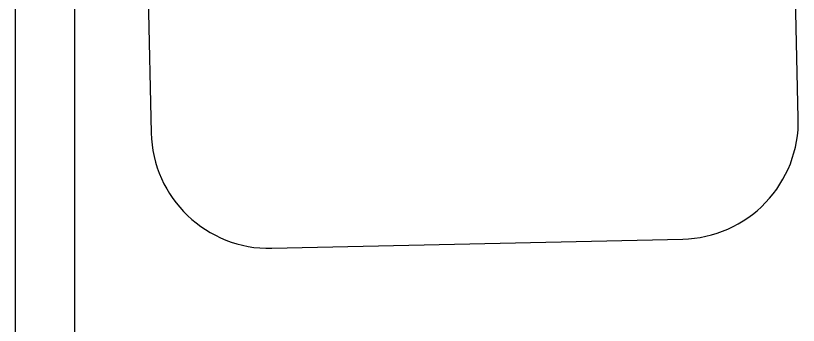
# Model space of a CAD drawing. Header units: millimetres. Extents: x 686.5 to 717.1, y 236.1 to 261.6.
# Drawn here: x 695.1883 to 695.4366, y 237.2874 to 237.3856 of the extents above; entities that cross this region are included whole.
import ezdxf

# ---------------------------------------------------------------- set-up
doc = ezdxf.new("R2010")
doc.units = ezdxf.units.MM
doc.linetypes.add('ACAD_ISO04W100', pattern=[30.5, 24, -3, 0.5, -3])
for name, color, linetype in [('3', 1, 'Continuous'), ('EJE', 4, 'ACAD_ISO04W100'), ('MUE', 2, 'Continuous'), ('MURO1', 3, 'Continuous')]:
    doc.layers.add(name, color=color, linetype=linetype)

# ---------------------------------------------------------------- blocks, each defined once
blk = doc.blocks.new('ESCRITORIO1')
at = {"layer": '3', "color": 2}
for p, q in [((0.6172, 0.41788), (-0.52447, 0.44675)), ((-0.67821, 0.30058), (-0.69139, -0.22059)), ((-0.54523, -0.37433), (0.59644, -0.4032))]:
    blk.add_line(p, q, dxfattribs=at)
for centre, start, end in [((-0.52826, 0.29679), 88.55167, 178.55167), ((-0.54144, -0.22438), 178.55167, 268.55167)]:
    blk.add_arc(centre, 0.15, start, end, dxfattribs=at)

msp = doc.modelspace()

# ---------------------------------------------------------------- linework, layer by layer
at = {"layer": 'EJE'}
msp.add_line((695.1883, 236.93094), (695.1883, 237.71303), dxfattribs=at)
at = {"layer": 'MURO1'}
msp.add_line((695.20705, 237.02553), (695.20705, 237.71303), dxfattribs=at)

# ---------------------------------------------------------------- block references
at = {"layer": 'MUE', "xscale": 0.2499999999999861, "yscale": 0.25, "zscale": 0.25, "rotation": 92.72786182602249}
msp.add_blockref('ESCRITORIO1', (695.3366, 237.48476), dxfattribs=at)

doc.saveas('drawing.dxf')
